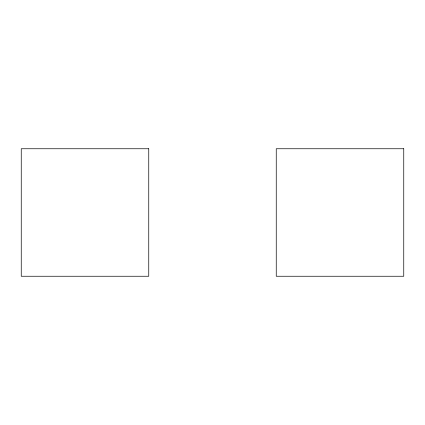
<?xml version="1.0" encoding="UTF-8"?>
<svg xmlns="http://www.w3.org/2000/svg" width="425" height="425" viewBox="0 0 425 425"><rect width="100%" height="100%" fill="white"/><g stroke="black" fill="none" stroke-linecap="round" stroke-linejoin="round"><path stroke-width="0.64" d="M148.75 148.75L21.25 148.75L21.25 276.25L148.75 276.25L148.75 148.75M403.75 148.75L276.25 148.75L276.25 276.25L403.75 276.25L403.75 148.75"/></g></svg>
